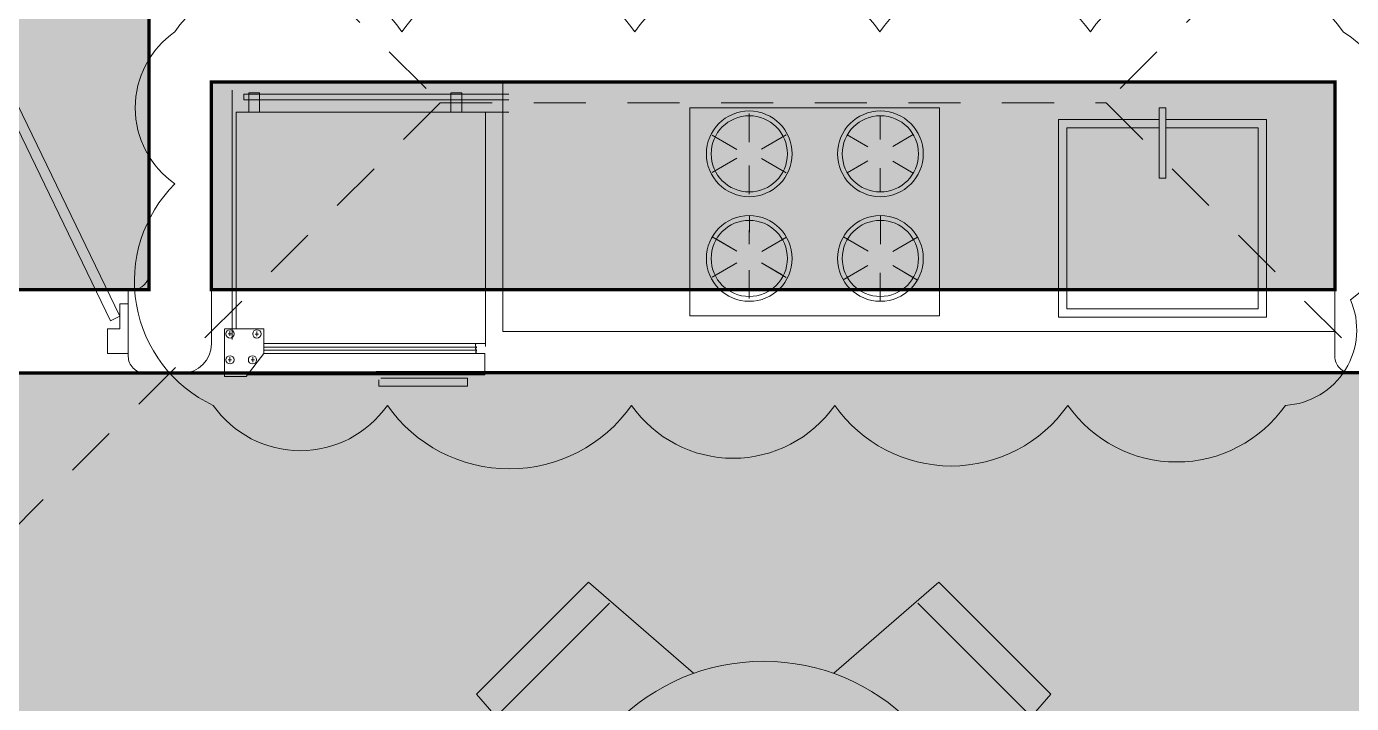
# Model space of a CAD drawing. Header units: metres. Extents: x 8 to 2416, y -346 to 476.
# Drawn here: x 121.573 to 124.757, y -111.275 to -109.647 of the extents above; entities that cross this region are included whole.
import ezdxf

# ---------------------------------------------------------------- set-up
doc = ezdxf.new("R2010")
doc.units = ezdxf.units.M
doc.linetypes.add('0', pattern=[0])
doc.linetypes.add('HIDDEN2', pattern=[0.1875, 0.125, -0.0625])
doc.layers.get('0').update_dxf_attribs({"color": 250, "linetype": '0', "lineweight": 20})
for name, color, linetype, lineweight in [('01a_Mobiliario', 250, 'Continuous', 0), ('02_mobiliario', 250, 'Continuous', 5), ('A-DOOR', 35, 'Continuous', 5), ('A-WALL', 250, 'Continuous', 20), ('baños', 140, 'Continuous', 0), ('MOB FIJOS', 251, 'Continuous', 0), ('MOBILIARIOS', 252, 'Continuous', 0), ('PLAFON', 253, 'Continuous', 5), ('PLAFON-MADERA', 33, 'Continuous', 5)]:
    doc.layers.add(name, color=color, linetype=linetype, lineweight=lineweight)
doc.layers.add('Techos 1', color=7, linetype='HIDDEN2', lineweight=9, true_color=0x42391a)

# ---------------------------------------------------------------- blocks, each defined once
blk = doc.blocks.new('P90')
at = {"layer": 'A-DOOR'}
for p, q in [((-0.04763083282114167, -0.8575866078958256), (0.636432514468197, -0.5264411160955547)), ((0.5992280044015388, -0.5444512986345558), (0.5948760529868196, -0.5354612606810747)), ((0.647282523976628, -0.5488545081811367), (0.636432514468197, -0.5264411160955547)), ((-0.03678082331271071, -0.8799999999814077), (0.647282523976628, -0.5488545081811367)), ((0.5843462005145739, -0.5516553717665715), (0.579994248867024, -0.5426653338130905)), ((0.6100780139099697, -0.5668646907201378), (0.614429965324689, -0.5758547286736189)), ((0.5951962097901742, -0.5740687638521536), (0.599548161437724, -0.5830588016892193)), ((-0.03678082331271071, -0.8799999999814077), (-0.04763083282114167, -0.8575866078958256))]:
    blk.add_line(p, q, dxfattribs=at)
for points in [[(-0.05999999982304871, -0.02000000001862645), (-0.05999999982304871, -0.04999999993015081), (-0.1199999998789281, -0.04999999993015081), (-0.1199999998789281, 0), (0, 0), (0, -0.02000000001862645)], [(-0.06678082334065039, -0.8799999999814077), (-0.06678082334065039, -0.849999999953468), (-0.1267808233965297, -0.849999999953468), (-0.1267808233965297, -0.9000000000000341), (-0.006780823517601675, -0.9000000000000341), (-0.006780823517601675, -0.8799999999814077)]]:
    blk.add_lwpolyline(points, close=True, dxfattribs=at)
blk.add_arc((-0.3258824736581118, -1.104976062896867), 1.122832499157005, 31.01389897194515, 75.07969121929474, dxfattribs=at)
for points in [[(0.5812270151805023, -0.5096414988860829), (0.5856572274938117, -0.5096497449325739), (0.5933223347533385, -0.5140942400088875), (0.5977382647693048, -0.5217758390121503), (0.5977217726763229, -0.5306362638715996), (0.5932772776000093, -0.5383013710147111), (0.5855956787131618, -0.5427173009142621), (0.5767352538537125, -0.5427008088212801), (0.5690701465941856, -0.5382563139777972), (0.56465421681105, -0.5305747149745343), (0.5646707086712013, -0.5217142899986698), (0.5691152037475149, -0.5140491829719736), (0.5767968026343624, -0.5096332529560073), (0.5812270151805023, -0.5096414988860829)], [(0.6132587480246912, -0.5758110076189382), (0.6176889605708311, -0.5758192536654292), (0.6253540675975273, -0.5802637485089122), (0.6297699976134936, -0.587945347512175), (0.6297535055205117, -0.5968057724880396), (0.6253090106770287, -0.6044708795147358), (0.6176274115573506, -0.6088868095307021), (0.6087669866979013, -0.6088703175541355), (0.6011018796712051, -0.6044258224778218), (0.5966859496552388, -0.596744223474559), (0.5967024417482207, -0.5878837986151098), (0.6011469365917037, -0.5802186914719982), (0.6088285357113818, -0.5758027615724473), (0.6132587480246912, -0.5758110076189382)]]:
    blk.add_open_spline(points, degree=2, dxfattribs=at)
blk = doc.blocks.new('PL BASE 1N NASAS 09')
at = {"layer": '01a_Mobiliario', "transparency": 33554684}
blk.add_line((-119.0810508663388, -52.59971880325229), (-117.0810636228577, -52.59971880325269), dxfattribs=at)
at = {"layer": '02_mobiliario'}
blk.add_line((-119.0810508663388, -51.99971880325261), (-119.0810508663388, -52.59971880325229), dxfattribs=at)
at = {"layer": 'A-WALL'}
for p, q in [((-119.9310712337413, -52.45971880325254), (-119.9310712337411, -50.87971880325271)), ((-119.7810712337412, -52.62971880325257), (-119.7810712337412, -51.99971880325261)), ((-119.781071233741, -51.99971880325261), (-117.0810636228576, -51.99971880325267)), ((-117.0810636228577, -52.65971880325286), (-117.0810636228577, -51.99971880325267)), ((-119.9710712337413, -52.49971880325253), (-119.9810423256793, -52.49971880325252)), ((-119.9810423256795, -52.65971880325254), (-119.9810423256793, -52.49971880325252)), ((-119.8510712337412, -52.69971880325257), (-119.9410423256794, -52.69971880325258))]:
    blk.add_line(p, q, dxfattribs=at)
for centre, radius, start, end in [((-119.9710712337413, -52.45971880325254), 0.04, 270.0000000000138, 359.999999999992), ((-119.8510712337412, -52.62971880325257), 0.07, 270, 0), ((-119.9410423256794, -52.65971880325258), 0.04, 179.9999999999349, 270.0000000000031), ((-117.0410636228577, -52.65971880325286), 0.04, 180, 270.0000000001137)]:
    blk.add_arc(centre, radius, start, end, dxfattribs=at)
at = {"layer": 'MOB FIJOS', "ltscale": 0.005, "transparency": 33554684}
blk.add_lwpolyline([(-117.5033763443811, -52.23107532569863), (-117.4873763443812, -52.23107532569863), (-117.4873763443812, -52.06190156246691), (-117.5033763443811, -52.06190156246691)], close=True, dxfattribs=at)
at = {"layer": 'MOB FIJOS', "transparency": 33554684}
for points in [[(-117.5033763443811, -52.09043846085148), (-117.7453763443811, -52.09043846085148), (-117.7453763443811, -52.56543846085141), (-117.2453763443811, -52.56543846085141), (-117.2453763443811, -52.09043846085148), (-117.4873763443812, -52.09043846085148)], [(-117.5033763443811, -52.11043846085146), (-117.7253763443811, -52.11043846085146), (-117.7253763443811, -52.54543846085143), (-117.2653763443812, -52.54543846085143), (-117.2653763443812, -52.11043846085146), (-117.4873763443812, -52.11043846085146)]]:
    blk.add_lwpolyline(points, dxfattribs=at)
at = {"layer": 'Techos 1'}
for p, q in [((-123.3310712337411, -47.94979643551808), (-119.2310712337407, -52.04971880325266)), ((-113.5310712337411, -47.94971880325273), (-117.6310712337414, -52.04971880325266)), ((-119.2310712337407, -52.04971880325266), (-123.3310712337411, -56.14979643551801)), ((-119.2310712337407, -52.04971880325266), (-117.6310712337414, -52.04971880325266)), ((-117.6310712337414, -52.04971880325255), (-113.5310712337411, -56.14971880325268))]:
    blk.add_line(p, q, dxfattribs=at)
at = {"layer": 'A-DOOR', "rotation": 90.00000000000001}
blk.add_blockref('P90', (-120.8810423256793, -52.52635577110253), dxfattribs=at)
blk = doc.blocks.new('A$C774B1081')
at = {"layer": 'MOBILIARIOS', "linetype": 'ByBlock'}
for p, q in [((732.1428533105563, 1125.000006791931), (446.4285675962701, 1125.000006791931)), ((53.571424739127, 732.1428639347881), (53.571424739127, 446.4285782205023)), ((1124.999996167699, 446.4285782205023), (1124.999996167699, 732.1428639347881)), ((446.4285675962701, 53.57143536335968), (732.1428533105563, 53.57143536335968))]:
    blk.add_line(p, q, dxfattribs=at)
for points in [[(749.9999961676967, 928.5714353633597), (732.1428533105545, 1178.571435363359), (446.4285675962683, 1178.571435363359), (428.5714247391261, 928.5714353633597)], [(249.9999961676922, 750.0000067919312), (-3.832310540019535e-06, 732.1428639347882), (-3.832310540019535e-06, 446.4285782205022), (249.9999961676922, 428.5714353633593)], [(928.5714247391188, 428.5714353633593), (1178.571424739121, 446.4285782205022), (1178.571424739121, 732.1428639347882), (928.5714247391188, 750.0000067919312)], [(428.5714247391261, 250.0000067919308), (446.4285675962683, 6.791930559302273e-06), (732.1428533105545, 6.791930559302273e-06), (749.9999961676967, 250.0000067919308)]]:
    blk.add_lwpolyline(points, dxfattribs=at)
blk.add_circle((589.2857104534132, 589.285721077645), 375.0000000000001, dxfattribs=at)
blk = doc.blocks.new('PL MUEBLES 1N NASAS 09')
at = {"layer": '02_mobiliario'}
blk.add_line((42.48047333544068, 36.18399722776383), (42.48047333544068, 35.58399722776414), dxfattribs=at)
at = {"layer": 'MOBILIARIOS'}
for p, q in [((42.53047333544063, 36.18399722776383), (42.53047333544063, 35.58399722776414)), ((43.19534980985975, 36.13105233682262), (42.53949567339248, 36.13105233682256)), ((42.53949567339248, 35.60991878381867), (42.53949567339248, 36.13105233682256)), ((43.1394956733925, 35.57441311020341), (43.1394956733925, 36.13105233682256)), ((43.1394956733925, 35.57441311020341), (43.1394956733925, 36.13105233682256)), ((42.51149641409381, 35.60991878381867), (42.51149641409381, 35.49497820965883)), ((42.60675284814886, 35.60991878381867), (42.51263414359516, 35.60991878381867)), ((42.5245964828772, 35.60432028554317), (42.5245964828772, 35.59258237218421)), ((42.58957181022367, 35.60373480471719), (42.58957181022367, 35.5919968911254)), ((42.60675284814886, 35.55072078986962), (42.60675284814886, 35.60991878381867)), ((42.52040978324465, 35.59788336528402), (42.52878318250976, 35.59788336528402)), ((42.58538511059112, 35.59729788445804), (42.59375850985623, 35.59729788445804)), ((42.60675284814886, 35.57441311020341), (43.1394956733925, 35.57441311020341)), ((43.1394956733925, 35.57441311020341), (43.13949567339159, 35.56734011557444)), ((42.5245964828772, 35.54167383739662), (42.5245964828772, 35.52993592403766)), ((42.56383196836202, 35.49497820965883), (42.60675284814886, 35.55072078986962)), ((42.58007766831531, 35.54167383739662), (42.58007766831531, 35.52993592403766)), ((42.60667542939871, 35.55066331865203), (43.13749072687585, 35.55066331865208)), ((42.60675284814886, 35.56556576646801), (43.11757584388658, 35.56556576646801)), ((42.60675284814886, 35.55826266359475), (43.11771045181172, 35.5582626635948)), ((43.13749072687585, 35.55066331865203), (43.13749072687585, 35.4992054371902)), ((42.52040978324465, 35.53523691713747), (42.52878318250976, 35.53523691713747)), ((42.57589096868276, 35.53523691713747), (42.58426436794787, 35.53523691713747)), ((42.51149641409381, 35.49497820965883), (42.56383196836202, 35.49497820965883)), ((43.13749072687585, 35.4992054371902), (42.56708686485752, 35.4992054371902)), ((42.88241257824802, 35.48733054164734), (42.88241257824802, 35.47149734727975)), ((43.09573684869201, 35.4912888400064), (42.88788243130648, 35.4912888400064)), ((43.09573684869201, 35.47149734727975), (43.09573684869201, 35.4912888400064)), ((42.88241257824802, 35.47149734727975), (43.09573684869201, 35.47149734727975))]:
    blk.add_line(p, q, dxfattribs=at)
at = {"layer": 'MOBILIARIOS', "transparency": 33554684}
for p, q in [((43.77292305391674, 36.05857700580367, -0.2267414819999831), (43.77263562338075, 36.12728594475828, -0.2267414819999831)), ((44.08804474401867, 36.06495725881013, -0.224451163999983), (44.08780521858498, 36.12221470786238, -0.224451163999983)), ((43.74324306836488, 36.04127530994054, -0.2267414819999831), (43.68359566668786, 36.07538085739856, -0.2267414819999831)), ((43.80274675488963, 36.0415242326871, -0.2267414819999831), (43.862106725801, 36.07612762414527, -0.2267414819999831)), ((44.05836475869646, 36.0476555629852, -0.224451163999983), (44.00865859090672, 36.07607685230363, -0.224451163999983)), ((44.11786844483831, 36.04790448519583, -0.224451163999983), (44.16733508788374, 36.07674064504403, -0.224451163999983)), ((43.74324306836488, 36.01993026922281, -0.2267414819999831), (43.68359566668786, 35.9858247217648, -0.2267414819999831)), ((43.80274675488963, 36.01968134647626, -0.2267414819999831), (43.862106725801, 35.98507795501808, -0.2267414819999831)), ((43.77292305391674, 36.00262857335969, -0.2267414819999831), (43.77263562338075, 35.93391963440507, -0.2267414819999831)), ((43.77292305383943, 36.00262857360843, -0.2267414819999831), (43.77268352802329, 35.9453711243836, -0.2267414819999831)), ((44.05836475869646, 36.01355001617816, -0.224451163999983), (44.00865859090672, 35.98512872685973, -0.224451163999983)), ((44.08804474401867, 35.99624832035323, -0.224451163999983), (44.08780521858498, 35.93899087130097, -0.224451163999983)), ((44.11786844483831, 36.01330109396753, -0.224451163999983), (44.16733508788374, 35.98446493411933, -0.224451163999983)), ((43.77321048441317, 35.81343819835757, -0.2244511639999998), (43.77349791514061, 35.88214713704411, -0.2244511639999998)), ((43.77321048460416, 35.81343819879777, -0.2244511639999998), (43.77345001022931, 35.87069564758218, -0.2244511639999998)), ((44.0883321747452, 35.81343819846273, -0.224451163999983), (44.08861960562498, 35.88214713736028, -0.224451163999983)), ((44.0883321747834, 35.81343819869238, -0.224451163999983), (44.0885717001789, 35.87069564751522, -0.224451163999983)), ((43.74338678378544, 35.7963854244752, -0.2244511639999998), (43.68402681268216, 35.83098881620145, -0.2244511639999998)), ((43.80289047019468, 35.79613650245625, -0.2244511639999998), (43.86253787179575, 35.83024204945497, -0.2244511639999998)), ((44.05850847381097, 35.79638542486776, -0.224451163999983), (43.99914850282229, 35.83098881657492, -0.224451163999983)), ((44.11801216025842, 35.79613650237019, -0.224451163999983), (44.17765956212733, 35.83024204956058, -0.224451163999983)), ((43.74338678366993, 35.79638542520257, -0.2244511639999998), (43.6939201409692, 35.82522158499347, -0.2244511639999998)), ((43.80289047015557, 35.79613650293464, -0.2244511639999998), (43.85259663806082, 35.8245577922342, -0.2244511639999998)), ((44.05850847392603, 35.79638542484867, -0.224451163999983), (44.00904183160728, 35.82522158481191, -0.224451163999983)), ((44.11801216029662, 35.79613650259984, -0.224451163999983), (44.1677183286225, 35.82455779230162, -0.224451163999983)), ((43.74324306836397, 35.76841120864555, -0.2267414819999831), (43.68359566668695, 35.73430566118753, -0.2267414819999831)), ((43.74324306828711, 35.76841120889452, -0.2267414819999831), (43.69353689992258, 35.7399899196709, -0.2267414819999831)), ((43.80274675465816, 35.76816228664546, -0.2267414819999831), (43.8522133970142, 35.73932612691164, -0.2267414819999831)), ((43.80274675488872, 35.768162285899, -0.2267414819999831), (43.86210672580009, 35.73355889444082, -0.2267414819999831)), ((43.77292305391583, 35.75110951278242, -0.2267414819999831), (43.77263562337984, 35.68240057382781, -0.2267414819999831)), ((43.77292305383853, 35.75110951303117, -0.2267414819999831), (43.77268352802238, 35.69385206380633, -0.2267414819999831)), ((44.05836475854321, 35.76203095539034, -0.224451163999983), (43.99871735663518, 35.72792540867835, -0.224451163999983)), ((44.05836475869555, 35.76203095560089, -0.224451163999983), (44.00865859090581, 35.73360966628246, -0.224451163999983)), ((44.08804474401776, 35.74472925977597, -0.224451163999983), (44.08775731329033, 35.6760203210892, -0.224451163999983)), ((44.08804474401776, 35.74472925977597, -0.224451163999983), (44.08780521858407, 35.68747181072371, -0.224451163999983)), ((44.11786844491425, 35.76178203314151, -0.224451163999983), (44.17722841594068, 35.72717864166401, -0.224451163999983)), ((44.1178684448374, 35.76178203339026, -0.224451163999983), (44.16733508788283, 35.73294587354206, -0.224451163999983))]:
    blk.add_line(p, q, dxfattribs=at)
at = {"layer": 'MOBILIARIOS'}
for points in [[(42.57009929361618, 36.17719410469692), (42.57009929361618, 36.13118902983081), (42.59616138216904, 36.13118902983081), (42.59616138216904, 36.17757119557757), (42.57062053553625, 36.17757119557757)], [(43.05609991684423, 36.17719410469692), (43.05609991684423, 36.13118902983081), (43.08216200562993, 36.13118902983081), (43.08216200562993, 36.17757119557757), (43.0566211587643, 36.17757119557757)], [(43.19534980985986, 36.17441311029654), (42.55805972836777, 36.17441311029654), (42.55805972836777, 36.16026722842764)], [(42.55805972836777, 36.16026722842764), (43.19534980985986, 36.16026722842764)]]:
    blk.add_lwpolyline(points, dxfattribs=at)
at = {"layer": 'MOBILIARIOS', "transparency": 33554684}
blk.add_lwpolyline([(43.63052433719687, 36.14105323597943), (44.23052433719701, 36.14105323597943), (44.23052433719701, 35.64105323597886), (43.63052433719687, 35.64105323597886)], close=True, dxfattribs=at)
at = {"layer": 'MOBILIARIOS'}
blk.add_lwpolyline([(43.11668065938966, 35.57441311020341, 0.07448963952546453), (43.11571396308571, 35.57356816810833, 0.1429333482553506), (43.11543717820996, 35.57294812978182, 0.01243626051627125), (43.11534288276948, 35.57210242891858, 0.008719487532808781), (43.11525953820774, 35.57089172529925, 0.01282390430581925), (43.11520117160357, 35.56861640398348, 0.1700447279082902), (43.11525953820774, 35.56844974512171, 0.06490881656816216), (43.1155259984439, 35.56819269450318, -0.02846480883751392), (43.11579245868006, 35.56793564388465, -0.0009638090315940689), (43.1159700987987, 35.56774285603717, 0.0009750532650293052), (43.11614773891733, 35.56755006818969, 0.01625183669883268), (43.11659183927213, 35.56710022972368, -0.007259322075535788), (43.11703593962693, 35.56665039125767, -0.1013407301992483), (43.11749190222987, 35.56592709399561, -0.1253909543868906), (43.11756886009925, 35.56523661332142, -0.0993980428832432), (43.1174279386569, 35.56483391974062, -0.06663574708786282), (43.11703593962693, 35.5643369363894, -0.1141436608849019), (43.11650301915461, 35.56401562323265, 0.1581746229598462), (43.11597009868228, 35.5636943100759, 0.07080504547405711), (43.11555856702017, 35.56305662613981, 0.101338190182438), (43.11543717820996, 35.56253758252535, 0.006938646845334339), (43.115434748563, 35.56236251020641, 0.003583200870256077), (43.11543717820996, 35.56202348152112, 0.0210213052511593), (43.1155244850267, 35.5604762822569, 0.1234192460762645), (43.11561481844501, 35.56022412765708, 0.07014933800896066), (43.11573883362118, 35.56008545778138, 0.01072617656635269), (43.11668065938966, 35.55932445049223, 0.01591255061525972), (43.11712475974446, 35.5590031374519, -0.0537072869064809), (43.11756886009925, 35.55868182441156, -0.1538835969311732), (43.11765990553442, 35.55852706671203, -0.04344469533692291), (43.11774650033431, 35.55791067255598, -0.103672822704159), (43.11760743168588, 35.55701400867638, -0.1462435876157939), (43.11721357986198, 35.55649689461973, -0.1756502275381919), (43.11676947939077, 35.55636836931046, 0.1878619457613726), (43.11632537891956, 35.5562398440012, 0.05639657635820675), (43.1159822714967, 35.55590994260861, 0.07354202828542736), (43.11579245868006, 35.5555972176877, 0.07112746145399702), (43.11568567427628, 35.55519038788421, 0.02618199092287305), (43.11561481844501, 35.55405491420936, 0.04808953077074492), (43.1157422453629, 35.55257920325987, 0.1432337478410509), (43.11597009868228, 35.55212703526888, 0.1729423557557891), (43.11659183927213, 35.55180572211214, -0.06933733185925962), (43.11721357986198, 35.55148440895539, -0.02995650978056375), (43.11756308308873, 35.55120446154331, -0.02620689019680809), (43.11792414033653, 35.55084178240907)], format="xyb", dxfattribs=at)
at = {"layer": 'MOBILIARIOS', "transparency": 33554684}
for centre, radius in [((43.77306676914631, 36.03060278945742, -0.2244511639999996), 0.10306431), ((43.77306676922271, 36.03060278991671, -0.2244511639999996), 0.09161271999999998), ((44.08818845936329, 36.03060278958168, -0.2244511639999829), 0.10306431), ((44.08818845924824, 36.03060278960078, -0.2244511639999829), 0.09161271999999998), ((43.7730667691454, 35.77908372888015, -0.2244511639999996), 0.10306431), ((43.7730667692218, 35.77908372933945, -0.2244511639999996), 0.09161271999999998), ((44.08818845936239, 35.77908372900441, -0.2244511639999829), 0.10306431), ((44.08818845924733, 35.77908372902351, -0.2244511639999829), 0.09161271999999998)]:
    blk.add_circle(centre, radius, dxfattribs=at)
at = {"layer": 'MOBILIARIOS'}
for centre in [(42.52514916741154, 35.5975858682574), (42.5896869065599, 35.5975858682574), (42.52514916741154, 35.53509909699608), (42.57898939693212, 35.53509909699608)]:
    blk.add_circle(centre, 0.009866332326219585, dxfattribs=at)
at = {"layer": 'baños'}
blk.add_blockref('PL BASE 1N NASAS 09', (162.2615445691817, 88.20329366328178), dxfattribs=at)
at = {"layer": 'MOBILIARIOS', "xscale": 0.001333333333333352, "yscale": 0.001333333333333352, "zscale": 0.001333333333333352, "rotation": 45}
blk.add_blockref('A$C774B1081', (43.80755674732472, 33.19907742419215), dxfattribs=at)

msp = doc.modelspace()

# ---------------------------------------------------------------- hatches: boundary and pattern name
at = {"layer": 'PLAFON', "transparency": 33554477}
h = msp.add_hatch(color=256, dxfattribs=at)
h.dxf.hatch_style = 1
edge = h.paths.add_edge_path()
edge.add_line((119.567064972797, -109.6800437773479), (120.8370649727962, -109.6800437773479))
edge.add_arc((120.8370649727962, -109.7100437773479), 0.03000000000000114, 0, 90, ccw=False)
edge.add_line((120.8670649727962, -109.7100437773479), (120.8670649727964, -110.2800437773477))
edge.add_line((120.8670649727964, -110.2800437773477), (121.8670649727981, -110.2800437773477))
edge.add_line((121.8670649727981, -110.2800437773477), (121.8670649727945, -106.8984023670014))
edge.add_arc((121.7970510730346, -106.9000776713951), 0.07003394037468424, 1.370721503322183, 89.80261194364373)
edge.add_line((121.7972923444885, -106.8300441466195), (119.6387627183406, -106.8284023670015))
edge.add_arc((119.6387627183406, -106.8984023670015), 0.06999999999999318, 90, 180)
edge.add_line((119.5687627183406, -106.8984023670015), (119.567064972797, -109.6800437773479))
h = msp.add_hatch(color=256, dxfattribs=at)
h.dxf.hatch_style = 1
h.paths.add_polyline_path([(122.0170649727962, -109.7800437773478), (124.7170725836798, -109.7800437773478), (124.7170725836798, -110.2800437773478), (122.0170649727964, -110.2800437773478)])
h = msp.add_hatch(color=256, dxfattribs=at)
h.dxf.hatch_style = 1
h.paths.add_polyline_path([(120.8670649727961, -110.480043777348), (127.1671363325379, -110.4784725886164), (127.1671363325379, -112.8292581829822), (120.8670649727963, -112.8308293717138)])

# ---------------------------------------------------------------- linework, layer by layer
at = {"color": 6}
msp.add_lwpolyline([(121.9292874592093, -109.6593376994722, 0.52056705), (121.9292874592093, -110.0253461836179, 0.52056705), (122.0213160335451, -110.5579399427273, 0.52056705), (122.43978583548, -110.5579399427273, 0.52056705), (123.0265957356845, -110.5579399427273, 0.52056705), (123.5151868995587, -110.5579399427273, 0.52056705), (124.0753337953176, -110.5579399427273, 0.52056705), (124.5983396650443, -110.5579399427273, 0.52056705), (124.7547275780744, -110.3040268415256, 0.52056705), (124.737236274354, -109.6593376994722, 0.52056705), (124.1293991211206, -109.6593376994722, 0.52056705), (123.6233513698261, -109.6593376994722, 0.52056705), (123.0345984578516, -109.6593376994722, 0.52056705), (122.474746574351, -109.6593376994722, 0.52056705)], format="xyb", close=True, dxfattribs=at)
at = {"layer": 'PLAFON-MADERA', "const_width": 0.008}
msp.add_lwpolyline([(120.8670649727962, -109.7100437773479), (120.8670649727964, -110.2800437773477), (121.8670649727981, -110.2800437773477), (121.8670649727945, -106.8984023670014, 0.4062199930885169), (121.7972923444885, -106.8300441466195), (119.6387627183406, -106.8284023670015, 0.414213562373095), (119.5687627183406, -106.8984023670015), (119.567064972797, -109.6800437773479), (120.8370649727962, -109.6800437773479, -0.4142135623725401), (120.8670649727962, -109.7100437773479)], format="xyb", dxfattribs=at)
for points in [[(122.0170649727962, -109.7800437773478), (124.7170725836798, -109.7800437773478), (124.7170725836798, -110.2800437773478), (122.0170649727964, -110.2800437773478), (122.0170649727962, -109.7800437773478)], [(120.8670649727961, -110.480043777348), (127.1671363325379, -110.4784725886164), (127.1671363325379, -112.8292581829822), (120.8670649727963, -112.8308293717138), (120.8670649727961, -110.480043777348)]]:
    msp.add_lwpolyline(points, dxfattribs=at)

# ---------------------------------------------------------------- block references
msp.add_blockref('PL MUEBLES 1N NASAS 09', (79.53659163735574, -145.9836186373769))

doc.saveas('drawing.dxf')
